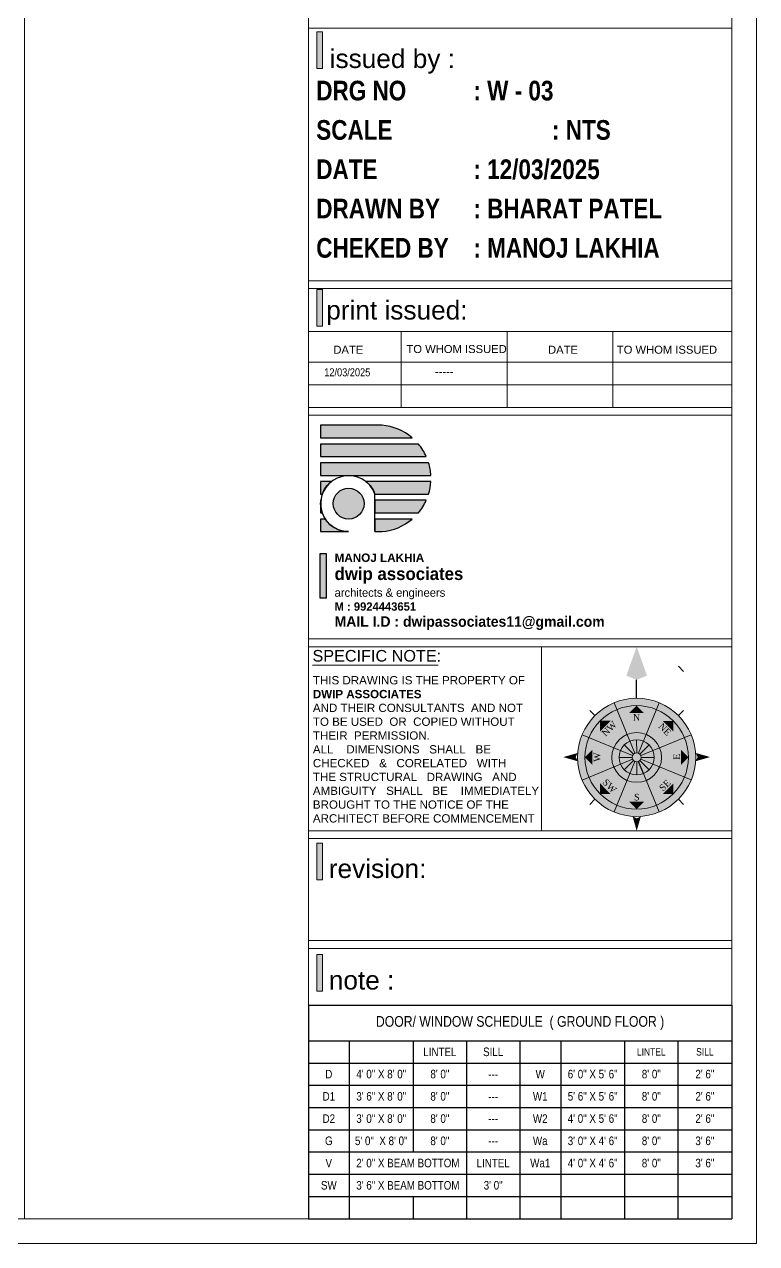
# Paper-space layout 'Layout1' of a CAD drawing. Header units: millimetres. Extents: x -1 to 3078, y -1078 to 819.
# Drawn here: x 677.9 to 883.9, y -686.2 to -343.3 of the extents above; entities that cross this region are included whole.
import ezdxf
from ezdxf.enums import TextEntityAlignment as Align

# ---------------------------------------------------------------- set-up
doc = ezdxf.new("R2010")
doc.units = ezdxf.units.MM
doc.header["$MEASUREMENT"] = 0
for name, color, linetype, lineweight in [('GROUND FLOOR', 7, 'Continuous', 9), ('GROUND FLOOR  ( DIM )', 7, 'Continuous', 9), ('plot boundary', 26, 'Continuous', 30), ('STAIRCASE', 45, 'Continuous', 25), ('X_SHEET', 7, 'Continuous', 9)]:
    doc.layers.add(name, color=color, linetype=linetype, lineweight=lineweight)
doc.styles.add("Cn_BT_0'-0", font='swissc.ttf')
doc.styles.add('Cn_BT_7½', font='swissc.ttf', dxfattribs={"height": 7.5})
doc.styles.add('DUTCH801', font='dutcheb.ttf', dxfattribs={"height": 6.5})
doc.styles.add('KATHA', font='swissc.ttf')
doc.styles.get("Standard").update_dxf_attribs({"font": 'arial.ttf', "height": 6})

# ---------------------------------------------------------------- blocks, each defined once
blk = doc.blocks.new('NORTH')
h = blk.add_hatch(color=9)
h.set_gradient(color1=(201, 201, 201), color2=(237, 237, 237), one_color=1, tint=0.9300000071525574, name='SPHERICAL')
edge = h.paths.add_edge_path()
edge.add_arc((329168.3621632035, -156620.0577519589), 24.14051075117318, 0, 360)
at = {"layer": 'X_SHEET'}
for color, points in [(224, [(329168.3937840788, -156574.8264257577), (329168.3734990569, -156588.3563374316), (329164.1479372866, -156586.6587594029)]), (230, [(329172.604132083, -156586.6714375416), (329168.3734990569, -156588.3563374316), (329168.3937840788, -156574.8264257577)]), (47, [(329165.3133689479, -156601.9569072046), (329168.3621632043, -156598.9172412079), (329171.4018292008, -156601.9660354646)]), (47, [(329153.429538835, -156609.3919497874), (329153.4359934898, -156605.0867582552), (329157.7411850221, -156605.0932129096)]), (47, [(329179.0279653758, -156605.1251275897), (329183.333156908, -156605.1315822445), (329183.3267022532, -156609.4367737767)]), (224, [(329143.4240205843, -156619.9287936278), (329144.2671044365, -156618.2362868549), (329138.3503037065, -156619.9364005112)]), (47, [(329147.2216738365, -156620.0292261466), (329150.2704680939, -156616.9895601498), (329150.2613398336, -156623.078020403)]), (47, [(329186.4538796975, -156623.0974179562), (329186.4630079575, -156617.0089577027), (329189.502673954, -156620.0577519591)]), (224, [(329193.3003058228, -156619.9287936278), (329192.4572219706, -156618.2362868549), (329198.3740227006, -156619.9364005112)]), (230, [(329144.2721756926, -156621.6187647733), (329143.4240205843, -156619.9287936278), (329138.3503037065, -156619.9364005112)]), (230, [(329192.4521507145, -156621.6187647733), (329193.3003058228, -156619.9287936278), (329198.3740227006, -156619.9364005112)]), (47, [(329153.3911695001, -156634.9839216731), (329153.3976241551, -156630.6787301413), (329157.6963610327, -156634.9903763278)]), (47, [(329178.9831413864, -156635.0222910077), (329183.2947875729, -156630.7235541302), (329183.2883329185, -156635.0287456625)]), (47, [(329171.3792621133, -156638.1585729527), (329165.2908018605, -156638.149444693), (329168.3304678571, -156641.1982389501)]), (230, [(329166.6755984594, -156644.1335473365), (329168.3655696049, -156644.9817024448), (329168.3579627215, -156650.0554193226)]), (224, [(329168.3655696049, -156644.9817024448), (329170.0580763778, -156644.1386185926), (329168.3579627215, -156650.0554193226)])]:
    blk.add_hatch(color=color, dxfattribs=at).paths.add_polyline_path(points)
at = {"color": 254, "lineweight": 5}
for p, q in [((329185.432082057, -156582.8466500555), (329187.5534024005, -156584.9679703991)), ((329168.3621632035, -156618.1806475668), (329168.3621632035, -156612.8824246743)), ((329167.0348499589, -156618.7304387143), (329163.2884406234, -156614.9840293787)), ((329169.6894764482, -156618.7304387143), (329173.4358857837, -156614.9840293787)), ((329166.4850588114, -156620.0577519589), (329161.186835919, -156620.0577519589)), ((329167.0348499589, -156621.3850652036), (329163.2884406234, -156625.1314745391)), ((329168.3621632035, -156621.934856351), (329168.3621632035, -156627.2330792435)), ((329169.6894764482, -156621.3850652036), (329173.4358857837, -156625.1314745391)), ((329170.2392675956, -156620.0577519589), (329175.5374904882, -156620.0577519589))]:
    blk.add_line(p, q, dxfattribs=at)
at = {"color": 250, "lineweight": 9}
for p, q in [((329167.6438264519, -156618.3235336306), (329159.1239896908, -156597.7548281713)), ((329169.0804999553, -156618.3235336306), (329177.6003367161, -156597.7548281712)), ((329151.3035802034, -156602.9878331054), (329149.1822598599, -156600.8665127618)), ((329185.432082057, -156602.9878331054), (329187.5534024005, -156600.8665127618)), ((329146.0592394161, -156610.8195784457), (329166.6279448753, -156619.3394152072)), ((329170.0963815318, -156619.3394152072), (329190.665086991, -156610.8195784457)), ((329146.0592394161, -156629.2959254722), (329166.6279448753, -156620.7760887106)), ((329159.1239896906, -156642.3606757465), (329167.643826452, -156621.7919702872)), ((329177.6003367164, -156642.3606757465), (329169.0804999552, -156621.7919702872)), ((329170.0963815318, -156620.7760887106), (329190.665086991, -156629.2959254722)), ((329151.3035802034, -156637.1276708124), (329149.1822598599, -156639.248991156)), ((329185.432082057, -156637.1276708124), (329187.5534024005, -156639.248991156))]:
    blk.add_line(p, q, dxfattribs=at)
at = {"color": 1}
blk.add_line((329171.108042077, -156626.6868899763), (329169.0804999553, -156621.7919702872), dxfattribs=at)
at = {"lineweight": 9}
for radius in [24.14051075117318, 21.14051075117984, 10.17532728460417, 7.17532728461083, 1.877104392100591]:
    blk.add_circle((329168.3621632035, -156620.0577519589), radius, dxfattribs=at)
at = {"layer": 'X_SHEET', "color": 29, "linetype": 'Continuous', "lineweight": 25}
blk.add_line((329168.3621632035, -156595.9172412077), (329168.3734990569, -156588.3563374316), dxfattribs=at)
at = {"layer": 'X_SHEET', "color": 26, "linetype": 'ByBlock', "lineweight": -2, "style": 'DUTCH801'}
for s, rotation, p in [('N', 359.9140980894007, (329168.303544484, -156602.3570721998)), ('NW', 44.91409808832454, (329156.1914607405, -156607.3916111174)), ('SE', 44.91409808832454, (329178.9328209858, -156630.5113682479)), ('S', 359.9140980894007, (329168.4133798605, -156634.9479959616))]:
    blk.add_text(s, height=2.7, rotation=rotation, dxfattribs=at).set_placement(p, align=Align.TOP_CENTER)
for s, rotation, p in [('NE', 314.9140980888976, (329178.9289929538, -156609.5513213008)), ('W', 89.91409808963222, (329153.4522928761, -156619.9590685183)), ('E', 89.91409808963222, (329186.0556431458, -156619.7610153191)), ('SW', 314.9140980888976, (329156.3279463934, -156632.6537724308))]:
    blk.add_text(s, height=2.7, rotation=rotation, dxfattribs=at).set_placement(p, align=Align.CENTER)
blk = doc.blocks.new('logo')
at = {"layer": 'STAIRCASE', "linetype": 'Continuous', "ltscale": 15}
h = blk.add_hatch(color=0, dxfattribs=at)
edge = h.paths.add_edge_path()
edge.add_line((52190.17701092365, -8438.837444591703), (52131.53455873378, -8438.837444591703))
edge.add_line((52131.53455873378, -8438.837444591703), (52131.53455873378, -8450.837444591703))
edge.add_line((52131.53455873378, -8450.837444591703), (52219.13353665334, -8450.837444591703))
edge.add_arc((52186.07938607487, -8489.66187546931), 50.98934499907119, 49.58975698155604, 85.39060465791819)
edge = h.paths.add_edge_path()
edge.add_line((52225.03581458451, -8456.763395546865), (52131.53455873378, -8456.763395546865))
edge.add_line((52131.53455873378, -8456.763395546865), (52131.53455873378, -8468.763395546865))
edge.add_line((52131.53455873378, -8468.763395546865), (52232.58924352859, -8468.763395546865))
edge.add_arc((52186.07938607487, -8489.66187546932), 50.98934499907353, 24.19602448674761, 40.1808997135473)
edge = h.paths.add_edge_path()
edge.add_line((52234.82091538775, -8474.689346502026), (52131.53455873378, -8474.689346502026))
edge.add_line((52131.53455873378, -8474.689346502026), (52131.53455873378, -8486.689346502026))
edge.add_line((52131.53455873378, -8486.689346502026), (52236.98201248032, -8486.689346502026))
edge.add_arc((52186.07938607487, -8489.661875469319), 50.98934499907579, 3.342070423068783, 17.07602453624784)
edge = h.paths.add_edge_path()
edge.add_line((52236.98312466052, -8492.615297457187), (52174.84297450418, -8492.615297457187))
edge.add_arc((52158.31490960281, -8513.686848498464), 26.78035086904048, 19.80006977347449, 51.890136656870425, ccw=False)
edge.add_line((52183.51201567423, -8504.615297457187), (52234.82678061332, -8504.615297457187))
edge.add_arc((52186.07938607487, -8489.66187546931), 50.98934499906755, 342.9464344103156, 356.6794360763926)
edge = h.paths.add_edge_path()
edge.add_line((52232.59782423588, -8510.541248412348), (52183.51201567423, -8510.541248412348))
edge.add_line((52183.51201567423, -8510.541248412348), (52183.51201567423, -8522.541248412348))
edge.add_line((52183.51201567423, -8522.541248412348), (52225.0519422947, -8522.541248412348))
edge.add_arc((52186.07938607487, -8489.66187546933), 50.98934499906079, 319.847196360396, 335.8275113473365)
edge = h.paths.add_edge_path()
edge.add_line((52219.15596601582, -8528.46719936751), (52183.51201567423, -8528.46719936751))
edge.add_line((52183.51201567423, -8528.46719936751), (52183.51201567423, -8540.46719936751))
edge.add_line((52183.51201567423, -8540.46719936751), (52190.40747653529, -8540.46719936751))
edge.add_arc((52186.07938607487, -8489.661875469317), 50.98934499906522, 274.8692539683935, 310.44335165766)
edge = h.paths.add_edge_path()
edge.add_line((52135.98268130251, -8528.46719936751), (52131.53455873377, -8528.46719936751))
edge.add_line((52131.53455873377, -8528.46719936751), (52131.53455873377, -8540.46719936751))
edge.add_line((52131.53455873377, -8540.46719936751), (52158.31490960281, -8540.46719936751))
edge.add_arc((52158.31490960281, -8513.686848498468), 26.78035086904129, 213.4981649148924, 270, ccw=False)
edge = h.paths.add_edge_path()
edge.add_line((52131.53455873377, -8513.686848498492), (52131.53455873377, -8522.541248412348))
edge.add_line((52131.53455873377, -8522.541248412348), (52133.04067776811, -8522.541248412348))
edge.add_arc((52158.31490960281, -8513.686848498477), 26.78035086904143, 180.0000000000311, 199.3070467286024, ccw=False)
edge = h.paths.add_edge_path()
edge.add_line((52131.71994028967, -8510.541248412348), (52131.53455873377, -8510.541248412348))
edge.add_line((52131.53455873377, -8510.541248412348), (52131.53455873377, -8513.686848498484))
edge.add_arc((52158.31490960281, -8513.686848498512), 26.78035086904129, 173.2545084101257, 179.9999999999416, ccw=False)
edge = h.paths.add_edge_path()
edge.add_line((52141.78684470145, -8492.615297457187), (52131.53455873378, -8492.615297457187))
edge.add_line((52131.53455873378, -8492.615297457187), (52131.53455873377, -8504.615297457187))
edge.add_line((52131.53455873377, -8504.615297457187), (52133.11780353139, -8504.615297457187))
edge.add_arc((52158.31490960281, -8513.686848498464), 26.7803508690404, 128.1098633431295, 160.1999302265254, ccw=False)
edge = h.paths.add_edge_path()
edge.add_arc((52158.31490960281, -8513.686848498468), 14.78035086904056, 0, 360)
at = {"layer": 'STAIRCASE', "color": 0, "linetype": 'Continuous', "ltscale": 15}
blk.add_line((52183.51201567423, -8540.46719936751), (52183.51201567423, -8504.615297457187), dxfattribs=at)
for points in [[(52190.17701092365, -8438.837444591703), (52131.53455873378, -8438.837444591703), (52131.53455873378, -8450.837444591703), (52219.13353665334, -8450.837444591703, 0.157493798181066)], [(52225.03581458451, -8456.763395546865), (52131.53455873378, -8456.763395546865), (52131.53455873378, -8468.763395546865), (52232.58924352859, -8468.763395546865, 0.06986049528061673)], [(52234.82091538775, -8474.689346502026), (52131.53455873378, -8474.689346502026), (52131.53455873378, -8486.689346502026), (52236.98201248032, -8486.689346502026, 0.05999751561566156)], [(52141.78684470145, -8492.615297457187), (52131.53455873378, -8492.615297457187), (52131.53455873377, -8504.615297457187), (52133.11780353139, -8504.615297457187, -0.1409416100228862)], [(52236.98312466052, -8492.615297457187), (52174.84297450418, -8492.615297457187, -0.1409416100228862), (52183.51201567423, -8504.615297457187), (52234.82678061332, -8504.615297457187, 0.05999334482245701)], [(52131.71994028967, -8510.541248412348), (52131.53455873377, -8510.541248412348), (52131.53455873377, -8513.686848498484, -0.02944126149860299)], [(52131.53455873377, -8513.686848498492), (52131.53455873377, -8522.541248412348), (52133.04067776811, -8522.541248412348, -0.08444273766313098)], [(52232.59782423588, -8510.541248412348), (52183.51201567423, -8510.541248412348), (52183.51201567423, -8522.541248412348), (52225.0519422947, -8522.541248412348, 0.06984050039736454)], [(52135.98268130251, -8528.46719936751), (52131.53455873377, -8528.46719936751), (52131.53455873377, -8540.46719936751), (52158.31490960281, -8540.46719936751, -0.251655065199232)], [(52219.15596601582, -8528.46719936751), (52183.51201567423, -8528.46719936751), (52183.51201567423, -8540.46719936751), (52190.40747653529, -8540.46719936751, 0.1564800313930307)]]:
    blk.add_lwpolyline(points, format="xyb", close=True, dxfattribs=at)
blk.add_circle((52158.31490960281, -8513.686848498468), 14.78035086904056, dxfattribs=at)
blk.add_arc((52158.31490960281, -8513.686848498468), 26.78035086904056, 19.8000697734819, 270, dxfattribs=at)
blk = doc.blocks.new('*T11')
at = {"layer": 'X_SHEET', "color": 0, "lineweight": -2}
for p, q in [((0, 0), (11.49999349875361, 0)), ((0, 0), (0, -9.985145801193653)), ((11.49999349875361, 0), (29.49998699750722, 0)), ((29.49998699750722, 0), (44.49998049626083, 0)), ((44.49998049626083, 0), (59.49997399501444, 0)), ((59.49997399501444, 0), (70.99996749376805, 0)), ((70.99996749376805, 0), (88.99996099252166, 0)), ((88.99996099252166, 0), (103.9999544912753, 0)), ((103.9999544912753, 0), (119.1405467105797, 0)), ((119.1405467105797, 0), (119.1405467105797, -9.985145801193653)), ((0, -9.985145801193653), (11.49999349875361, -9.985145801193653)), ((0, -9.985145801193653), (0, -16.24133827795026)), ((11.49999349875361, -9.985145801193653), (29.49998699750722, -9.985145801193653)), ((11.49999349875361, -9.985145801193653), (11.49999349875361, -16.24133827795026)), ((29.49998699750722, -9.985145801193653), (44.49998049626083, -9.985145801193653)), ((29.49998699750722, -9.985145801193653), (29.49998699750722, -16.24133827795026)), ((44.49998049626083, -9.985145801193653), (59.49997399501444, -9.985145801193653)), ((44.49998049626083, -9.985145801193653), (44.49998049626083, -16.24133827795026)), ((59.49997399501444, -9.985145801193653), (70.99996749376805, -9.985145801193653)), ((59.49997399501444, -9.985145801193653), (59.49997399501444, -16.24133827795026)), ((70.99996749376805, -9.985145801193653), (88.99996099252166, -9.985145801193653)), ((70.99996749376805, -9.985145801193653), (70.99996749376805, -16.24133827795026)), ((88.99996099252166, -9.985145801193653), (103.9999544912753, -9.985145801193653)), ((88.99996099252166, -9.985145801193653), (88.99996099252166, -16.24133827795026)), ((103.9999544912753, -9.985145801193653), (119.1405467105797, -9.985145801193653)), ((103.9999544912753, -9.985145801193653), (103.9999544912753, -16.24133827795026)), ((119.1405467105797, -9.985145801193653), (119.1405467105797, -16.24133827795026)), ((0, -16.24133827795026), (11.49999349875361, -16.24133827795026)), ((0, -16.24133827795026), (0, -22.49753075470687)), ((11.49999349875361, -16.24133827795026), (29.49998699750722, -16.24133827795026)), ((11.49999349875361, -16.24133827795026), (11.49999349875361, -22.49753075470687)), ((29.49998699750722, -16.24133827795026), (44.49998049626083, -16.24133827795026)), ((29.49998699750722, -16.24133827795026), (29.49998699750722, -22.49753075470687)), ((44.49998049626083, -16.24133827795026), (59.49997399501444, -16.24133827795026)), ((44.49998049626083, -16.24133827795026), (44.49998049626083, -22.49753075470687)), ((59.49997399501444, -16.24133827795026), (70.99996749376805, -16.24133827795026)), ((59.49997399501444, -16.24133827795026), (59.49997399501444, -22.49753075470687)), ((70.99996749376805, -16.24133827795026), (88.99996099252166, -16.24133827795026)), ((70.99996749376805, -16.24133827795026), (70.99996749376805, -22.49753075470687)), ((88.99996099252166, -16.24133827795026), (103.9999544912753, -16.24133827795026)), ((88.99996099252166, -16.24133827795026), (88.99996099252166, -22.49753075470687)), ((103.9999544912753, -16.24133827795026), (119.1405467105797, -16.24133827795026)), ((103.9999544912753, -16.24133827795026), (103.9999544912753, -22.49753075470687)), ((119.1405467105797, -16.24133827795026), (119.1405467105797, -22.49753075470687)), ((0, -22.49753075470687), (11.49999349875361, -22.49753075470687)), ((0, -22.49753075470687), (0, -28.75372323146348)), ((11.49999349875361, -22.49753075470687), (29.49998699750722, -22.49753075470687)), ((11.49999349875361, -22.49753075470687), (11.49999349875361, -28.75372323146348)), ((29.49998699750722, -22.49753075470687), (44.49998049626083, -22.49753075470687)), ((29.49998699750722, -22.49753075470687), (29.49998699750722, -28.75372323146348)), ((44.49998049626083, -22.49753075470687), (59.49997399501444, -22.49753075470687)), ((44.49998049626083, -22.49753075470687), (44.49998049626083, -28.75372323146348)), ((59.49997399501444, -22.49753075470687), (70.99996749376805, -22.49753075470687)), ((59.49997399501444, -22.49753075470687), (59.49997399501444, -28.75372323146348)), ((70.99996749376805, -22.49753075470687), (88.99996099252166, -22.49753075470687)), ((70.99996749376805, -22.49753075470687), (70.99996749376805, -28.75372323146348)), ((88.99996099252166, -22.49753075470687), (103.9999544912753, -22.49753075470687)), ((88.99996099252166, -22.49753075470687), (88.99996099252166, -28.75372323146348)), ((103.9999544912753, -22.49753075470687), (119.1405467105797, -22.49753075470687)), ((103.9999544912753, -22.49753075470687), (103.9999544912753, -28.75372323146348)), ((119.1405467105797, -22.49753075470687), (119.1405467105797, -28.75372323146348)), ((0, -28.75372323146348), (11.49999349875361, -28.75372323146348)), ((0, -28.75372323146348), (0, -35.00991570822009)), ((11.49999349875361, -28.75372323146348), (29.49998699750722, -28.75372323146348)), ((11.49999349875361, -28.75372323146348), (11.49999349875361, -35.00991570822009)), ((29.49998699750722, -28.75372323146348), (44.49998049626083, -28.75372323146348)), ((29.49998699750722, -28.75372323146348), (29.49998699750722, -35.00991570822009)), ((44.49998049626083, -28.75372323146348), (59.49997399501444, -28.75372323146348)), ((44.49998049626083, -28.75372323146348), (44.49998049626083, -35.00991570822009)), ((59.49997399501444, -28.75372323146348), (70.99996749376805, -28.75372323146348)), ((59.49997399501444, -28.75372323146348), (59.49997399501444, -35.00991570822009)), ((70.99996749376805, -28.75372323146348), (88.99996099252166, -28.75372323146348)), ((70.99996749376805, -28.75372323146348), (70.99996749376805, -35.00991570822009)), ((88.99996099252166, -28.75372323146348), (103.9999544912753, -28.75372323146348)), ((88.99996099252166, -28.75372323146348), (88.99996099252166, -35.00991570822009)), ((103.9999544912753, -28.75372323146348), (119.1405467105797, -28.75372323146348)), ((103.9999544912753, -28.75372323146348), (103.9999544912753, -35.00991570822009)), ((119.1405467105797, -28.75372323146348), (119.1405467105797, -35.00991570822009)), ((0, -35.00991570822009), (11.49999349875361, -35.00991570822009)), ((0, -35.00991570822009), (0, -41.2661081849767)), ((11.49999349875361, -35.00991570822009), (29.49998699750722, -35.00991570822009)), ((11.49999349875361, -35.00991570822009), (11.49999349875361, -41.2661081849767)), ((29.49998699750722, -35.00991570822009), (44.49998049626083, -35.00991570822009)), ((29.49998699750722, -35.00991570822009), (29.49998699750722, -41.2661081849767)), ((44.49998049626083, -35.00991570822009), (59.49997399501444, -35.00991570822009)), ((44.49998049626083, -35.00991570822009), (44.49998049626083, -41.2661081849767)), ((59.49997399501444, -35.00991570822009), (70.99996749376805, -35.00991570822009)), ((59.49997399501444, -35.00991570822009), (59.49997399501444, -41.2661081849767)), ((70.99996749376805, -35.00991570822009), (88.99996099252166, -35.00991570822009)), ((70.99996749376805, -35.00991570822009), (70.99996749376805, -41.2661081849767)), ((88.99996099252166, -35.00991570822009), (103.9999544912753, -35.00991570822009)), ((88.99996099252166, -35.00991570822009), (88.99996099252166, -41.2661081849767)), ((103.9999544912753, -35.00991570822009), (119.1405467105797, -35.00991570822009)), ((103.9999544912753, -35.00991570822009), (103.9999544912753, -41.2661081849767)), ((119.1405467105797, -35.00991570822009), (119.1405467105797, -41.2661081849767)), ((0, -41.2661081849767), (11.49999349875361, -41.2661081849767)), ((0, -41.2661081849767), (0, -47.52230066173331)), ((11.49999349875361, -41.2661081849767), (29.49998699750722, -41.2661081849767)), ((11.49999349875361, -41.2661081849767), (11.49999349875361, -47.52230066173331)), ((29.49998699750722, -41.2661081849767), (44.49998049626083, -41.2661081849767)), ((44.49998049626083, -41.2661081849767), (59.49997399501444, -41.2661081849767)), ((44.49998049626083, -41.2661081849767), (44.49998049626083, -47.52230066173331)), ((59.49997399501444, -41.2661081849767), (70.99996749376805, -41.2661081849767)), ((59.49997399501444, -41.2661081849767), (59.49997399501444, -47.52230066173331)), ((70.99996749376805, -41.2661081849767), (88.99996099252166, -41.2661081849767)), ((70.99996749376805, -41.2661081849767), (70.99996749376805, -47.52230066173331)), ((88.99996099252166, -41.2661081849767), (103.9999544912753, -41.2661081849767)), ((88.99996099252166, -41.2661081849767), (88.99996099252166, -47.52230066173331)), ((103.9999544912753, -41.2661081849767), (119.1405467105797, -41.2661081849767)), ((103.9999544912753, -41.2661081849767), (103.9999544912753, -47.52230066173331)), ((119.1405467105797, -41.2661081849767), (119.1405467105797, -47.52230066173331)), ((0, -47.52230066173331), (11.49999349875361, -47.52230066173331)), ((0, -47.52230066173331), (0, -53.77849313848992)), ((11.49999349875361, -47.52230066173331), (29.49998699750722, -47.52230066173331)), ((11.49999349875361, -47.52230066173331), (11.49999349875361, -53.77849313848992)), ((29.49998699750722, -47.52230066173331), (44.49998049626083, -47.52230066173331)), ((44.49998049626083, -47.52230066173331), (59.49997399501444, -47.52230066173331)), ((44.49998049626083, -47.52230066173331), (44.49998049626083, -53.77849313848992)), ((59.49997399501444, -47.52230066173331), (70.99996749376805, -47.52230066173331)), ((59.49997399501444, -47.52230066173331), (59.49997399501444, -53.77849313848992)), ((70.99996749376805, -47.52230066173331), (88.99996099252166, -47.52230066173331)), ((70.99996749376805, -47.52230066173331), (70.99996749376805, -53.77849313848992)), ((88.99996099252166, -47.52230066173331), (103.9999544912753, -47.52230066173331)), ((88.99996099252166, -47.52230066173331), (88.99996099252166, -53.77849313848992)), ((103.9999544912753, -47.52230066173331), (119.1405467105797, -47.52230066173331)), ((103.9999544912753, -47.52230066173331), (103.9999544912753, -53.77849313848992)), ((119.1405467105797, -47.52230066173331), (119.1405467105797, -53.77849313848992)), ((0, -53.77849313848992), (11.49999349875361, -53.77849313848992)), ((0, -53.77849313848992), (0, -60.03468561524653)), ((11.49999349875361, -53.77849313848992), (29.49998699750722, -53.77849313848992)), ((11.49999349875361, -53.77849313848992), (11.49999349875361, -60.03468561524653)), ((29.49998699750722, -53.77849313848992), (44.49998049626083, -53.77849313848992)), ((29.49998699750722, -53.77849313848992), (29.49998699750722, -60.03468561524653)), ((44.49998049626083, -53.77849313848992), (59.49997399501444, -53.77849313848992)), ((44.49998049626083, -53.77849313848992), (44.49998049626083, -60.03468561524653)), ((59.49997399501444, -53.77849313848992), (70.99996749376805, -53.77849313848992)), ((59.49997399501444, -53.77849313848992), (59.49997399501444, -60.03468561524653)), ((70.99996749376805, -53.77849313848992), (88.99996099252166, -53.77849313848992)), ((70.99996749376805, -53.77849313848992), (70.99996749376805, -60.03468561524653)), ((88.99996099252166, -53.77849313848992), (103.9999544912753, -53.77849313848992)), ((88.99996099252166, -53.77849313848992), (88.99996099252166, -60.03468561524653)), ((103.9999544912753, -53.77849313848992), (119.1405467105797, -53.77849313848992)), ((103.9999544912753, -53.77849313848992), (103.9999544912753, -60.03468561524653)), ((119.1405467105797, -53.77849313848992), (119.1405467105797, -60.03468561524653)), ((0, -60.03468561524653), (11.49999349875361, -60.03468561524653)), ((11.49999349875361, -60.03468561524653), (29.49998699750722, -60.03468561524653)), ((29.49998699750722, -60.03468561524653), (44.49998049626083, -60.03468561524653)), ((44.49998049626083, -60.03468561524653), (59.49997399501444, -60.03468561524653)), ((59.49997399501444, -60.03468561524653), (70.99996749376805, -60.03468561524653)), ((70.99996749376805, -60.03468561524653), (88.99996099252166, -60.03468561524653)), ((88.99996099252166, -60.03468561524653), (103.9999544912753, -60.03468561524653)), ((103.9999544912753, -60.03468561524653), (119.1405467105797, -60.03468561524653))]:
    blk.add_line(p, q, dxfattribs=at)
at = {"layer": 'X_SHEET', "color": 0, "attachment_point": 5, "style": 'Cn_BT_7½'}
for s, insert, char_height, width in [('DOOR/ WINDOW SCHEDULE  ( GROUND FLOOR )', (59.57027335528983, -4.992572900596883), 3, 118.3105661794941), ('LINTEL', (36.99998374688403, -13.1132420395719), 2.403239602598963, 14.17001296766806), ('SILL', (51.99997724563764, -13.1132420395719), 2.403239602598963, 14.17001296766806), ('LINTEL', (96.49995774189847, -13.1132420395719), 2.074951327713875, 14.17001296766806), ('SILL', (111.5702506009275, -13.1132420395719), 2.074951327713875, 14.31061168821883)]:
    blk.add_mtext(s, dxfattribs=dict(at, insert=insert, char_height=char_height, width=width))
at = {"layer": 'X_SHEET', "char_height": 2.403239602598963, "attachment_point": 5, "style": 'Cn_BT_7½'}
for s, insert, width in [('D', (5.749996749376805, -19.36943451632851), 10.67001296766806), ('4\' 0" X 8\' 0"', (20.49999024813042, -19.36943451632851), 17.17001296766806), ('8\' 0"', (36.99998374688403, -19.36943451632851), 14.17001296766806), ('---', (51.99997724563764, -19.36943451632851), 14.17001296766806), ('W', (65.24997074439125, -19.36943451632851), 10.67001296766806), ('6\' 0" X 5\' 6"', (79.99996424314486, -19.36943451632851), 17.17001296766806), ('8\' 0"', (96.49995774189847, -19.36943451632851), 14.17001296766806), ('2\' 6"', (111.5702506009275, -19.36943451632851), 14.31061168821883), ('D1', (5.749996749376805, -25.62562699308512), 10.67001296766806), ('3\' 6" X 8\' 0"', (20.49999024813042, -25.62562699308512), 17.17001296766806), ('8\' 0"', (36.99998374688403, -25.62562699308512), 14.17001296766806), ('---', (51.99997724563764, -25.62562699308512), 14.17001296766806), ('W1', (65.24997074439125, -25.62562699308512), 10.67001296766806), ('5\' 6" X 5\' 6"', (79.99996424314486, -25.62562699308512), 17.17001296766806), ('8\' 0"', (96.49995774189847, -25.62562699308512), 14.17001296766806), ('2\' 6"', (111.5702506009275, -25.62562699308512), 14.31061168821883), ('D2', (5.749996749376805, -31.88181946984173), 10.67001296766806), ('3\' 0" X 8\' 0"', (20.49999024813042, -31.88181946984173), 17.17001296766806), ('8\' 0"', (36.99998374688403, -31.88181946984173), 14.17001296766806), ('W2', (65.24997074439125, -31.88181946984173), 10.67001296766806), ('4\' 0" X 5\' 6"', (79.99996424314486, -31.88181946984173), 17.17001296766806), ('8\' 0"', (96.49995774189847, -31.88181946984173), 14.17001296766806), ('2\' 6"', (111.5702506009275, -31.88181946984173), 14.31061168821883), ('---', (51.99997724563764, -31.88181946984173), 14.17001296766806), ('G', (5.749996749376805, -38.13801194659834), 10.67001296766806), ('5\' 0"  X 8\' 0"', (20.49999024813042, -38.13801194659834), 17.17001296766806), ('8\' 0"', (36.99998374688403, -38.13801194659834), 14.17001296766806), ('Wa', (65.24997074439125, -38.13801194659834), 10.67001296766806), ('3\' 0" X 4\' 6"', (79.99996424314486, -38.13801194659834), 17.17001296766806), ('8\' 0"', (96.49995774189847, -38.13801194659834), 14.17001296766806), ('3\' 6"', (111.5702506009275, -38.13801194659834), 14.31061168821883), ('---', (51.99997724563764, -38.13801194659834), 14.17001296766806), ('V', (5.749996749376805, -44.39420442335495), 10.67001296766806), ('2\' 0" X BEAM BOTTOM', (27.99998699750722, -44.39420442335495), 32.17000646642167), ('LINTEL', (51.99997724563764, -44.39420442335495), 14.17001296766806), ('Wa1', (65.24997074439125, -44.39420442335495), 10.67001296766806), ('4\' 0" X 4\' 6"', (79.99996424314486, -44.39420442335495), 17.17001296766806), ('8\' 0"', (96.49995774189847, -44.39420442335495), 14.17001296766806), ('3\' 6"', (111.5702506009275, -44.39420442335495), 14.31061168821883), ('SW', (5.749996749376805, -50.65039690011156), 10.67001296766806), ('3\' 6" X BEAM BOTTOM', (27.99998699750722, -50.65039690011156), 32.17000646642167), ('3\' 0"', (51.99997724563764, -50.65039690011156), 14.17001296766806)]:
    blk.add_mtext(s, dxfattribs=dict(at, insert=insert, width=width))

psp = doc.layouts.get("Layout1")

# ---------------------------------------------------------------- hatches: boundary and pattern name
at = {"layer": 'STAIRCASE', "linetype": 'Continuous', "ltscale": 15}
psp.add_hatch(color=251, dxfattribs=at).paths.add_polyline_path([(761.1140094764414, -492.1423409482979), (762.8348621653568, -492.1423409482979), (762.8348621653568, -504.7275818202345), (761.1140094764414, -504.7275818202345)])
at = {"layer": 'X_SHEET', "ltscale": 0.25}
h = psp.add_hatch(color=0, dxfattribs=at)
h.dxf.hatch_style = 1
h.paths.add_polyline_path([(761.7419577443507, -345.4074943165635), (760.1398978501093, -345.4074943165635), (760.1398978501093, -355.7117044007921), (761.7419577443507, -355.7117044007921)])
h = psp.add_hatch(color=0, dxfattribs=at)
h.dxf.hatch_style = 1
h.paths.add_polyline_path([(761.7385259544244, -417.8804096327096), (760.1364660601539, -417.8804096327096), (760.1364660601539, -428.1846197170255), (761.7385259544244, -428.1846197170255)])
h = psp.add_hatch(color=0, dxfattribs=at)
h.dxf.hatch_style = 1
h.paths.add_polyline_path([(761.7419137449469, -573.5709559773552), (760.1398538507055, -573.5709559773552), (760.1398538507055, -583.8751660617584), (761.7419137449469, -583.8751660617584)])
h = psp.add_hatch(color=0, dxfattribs=at)
h.dxf.hatch_style = 1
h.paths.add_polyline_path([(761.7418230129115, -604.9439010458175), (760.139763118641, -604.9439010458175), (760.139763118641, -615.2481111301915), (761.7418230129115, -615.2481111301915)])

# ---------------------------------------------------------------- linework, layer by layer
at = {"layer": 'GROUND FLOOR'}
psp.add_line((677.8740398226364, -158.2922264220417), (677.8740398226655, -679.22503690496), dxfattribs=at)
at = {"layer": 'GROUND FLOOR  ( DIM )'}
psp.add_line((757.7951781255251, -619.190351289277), (876.9356460135896, -619.1899946281212), dxfattribs=at)
at = {"layer": 'plot boundary', "color": 251, "ltscale": 0.25}
psp.add_lwpolyline([(761.1140094764414, -492.1423409482979), (762.8348621653568, -492.1423409482979), (762.8348621653568, -504.7275818202345), (761.1140094764414, -504.7275818202345)], close=True, dxfattribs=at)
at = {"layer": 'X_SHEET', "color": 0, "linetype": 'Continuous', "lineweight": 9}
for p, q in [((757.7930670345377, -429.7030930389758), (876.9322940703423, -429.7030930389758)), ((783.9290168965817, -429.7030930389758), (783.9290168965817, -451.0679654208527)), ((813.7052890676423, -429.7030930389758), (813.7052890676423, -451.0679654208527)), ((843.4708288789261, -429.7030930389758), (843.4708288789261, -451.0679654208527)), ((876.9322940703423, -438.3573953232428), (757.793724248244, -438.3573953232428)), ((876.9322940703423, -444.7126803719023), (757.7943989211344, -444.7126803719023))]:
    psp.add_line(p, q, dxfattribs=at)
at = {"layer": 'X_SHEET', "linetype": 'Continuous'}
psp.add_line((758.972809690109, -523.520282451371), (794.2895187210524, -523.520282451371), dxfattribs=at)
at = {"layer": 'X_SHEET'}
for points in [[(883.9356723144592, -686.22503690496), (116.787303836667, -686.22503690496), (116.787303836667, -151.2922264220417), (883.9356723144592, -151.2922264220417)], [(876.9356723144592, -679.22503690496), (123.787303836667, -679.22503690496), (123.787303836667, -158.2922264220417), (876.9356723144592, -158.2922264220417)], [(757.7950735939376, -158.2922264220417), (876.9356365015556, -158.2922264220417), (876.9357540478813, -679.22503690496), (757.7951911402633, -679.22503690496)], [(757.7950735939376, -344.4343925840678), (876.9356818609522, -344.4343925840678), (876.9356818609522, -415.4098871392655), (757.7950735939376, -415.4098871392655)], [(757.7950735939376, -451.0679654208527), (876.9322940703423, -451.0679654208527), (876.9322940703423, -417.6174452228172), (757.7950735939376, -417.6174452228172)], [(757.7950735939376, -453.2755235044917), (876.9356818609522, -453.2755235044917), (876.9356818609522, -516.143952797009), (757.7950735939376, -516.143952797009)], [(823.436039375083, -570.1289462975858), (757.7950735939376, -570.1289462975858), (757.7950735939376, -518.351510880648), (823.4360393759271, -518.351510880648)], [(757.7950735939376, -570.1289462975858), (876.9356818609522, -570.1289462975858), (876.9356818609522, -518.351510880648), (757.7950735939376, -518.351510880648)], [(757.7950735939376, -572.3365043810793), (876.9356818609522, -572.3365043810793), (876.9356818609522, -601.0099158735122), (757.7950735939376, -601.0099158735122)], [(876.9355911421881, -603.21747308197), (757.7950735939376, -603.21747308197), (757.7952557722456, -679.22503690496), (876.9358186798636, -679.22503690496)]]:
    psp.add_lwpolyline(points, close=True, dxfattribs=at)
at = {"layer": 'X_SHEET', "color": 0, "ltscale": 0.25}
for points in [[(760.1398978501093, -345.4074943167091), (761.7419577443507, -345.4074943167091), (761.7419577443507, -355.7117044009376), (760.1398978501093, -355.7117044009376)], [(760.1364660601539, -417.880409632797), (761.7385259544244, -417.880409632797), (761.7385259544244, -428.1846197171128), (760.1364660601539, -428.1846197171128)], [(760.1398538507055, -573.5709559775007), (761.7419137449469, -573.5709559775007), (761.7419137449469, -583.8751660619039), (760.1398538507055, -583.8751660619039)], [(760.139763118641, -604.9439010461085), (761.7418230129115, -604.9439010461085), (761.7418230129115, -615.2481111303371), (760.139763118641, -615.2481111303371)]]:
    psp.add_lwpolyline(points, close=True, dxfattribs=at)

# ---------------------------------------------------------------- block references
at = {"xscale": 0.688264134949701, "yscale": 0.6882641350093763, "zscale": 0.688264134997509, "rotation": 0.02728220468809862}
psp.add_blockref('NORTH', (-225755.9020210472, 107138.5963859846), dxfattribs=at)
psp.add_blockref('*T11', (757.7950215850142, -619.1903512897136))
at = {"layer": 'STAIRCASE', "color": 251, "linetype": 'Continuous', "xscale": 0.2942633925413247, "yscale": 0.2942633926286362, "zscale": 0.2942633925740976}
psp.add_blockref('logo', (-14579.16122467074, 2027.157220631385), dxfattribs=at)

# ---------------------------------------------------------------- texts
at = {"layer": 'plot boundary', "color": 251, "ltscale": 0.25, "insert": (765.1732755262055, -492.1423409482979), "char_height": 3.531160710809478, "attachment_point": 1}
psp.add_mtext('{\\fArial|b1|i0|c0|p34;\\H0.6667x;MANOJ LAKHIA\\fBankGothic Lt BT|b1|i0|c0|p34;\\P\\fBankGothic Md BT|b1|i0|c0|p34;\\H1.5x;dwip associates\\P\\fBankGothic Lt BT|b0|i0|c0|p34;\\H0.6667x;architects & engineers\\P\\fStylus BT|b1|i0|c0|p34;\\H0.9999x;M : 9924443651\\P\\H1.25x;MAIL I.D : dwipassociates11@gmail.com}', dxfattribs=at)
at = {"layer": 'X_SHEET', "color": 0, "ltscale": 0.25, "char_height": 5.280172871963283, "attachment_point": 1}
for s, insert in [('issued by :', (763.79477148148, -350.3141948804134)), ('{\\fArial|b0|i0|c0|p34;print issued:}', (762.8174225719122, -421.0481982033691))]:
    psp.add_mtext(s, dxfattribs=dict(at, insert=insert))
at = {"layer": 'X_SHEET', "color": 0, "linetype": 'Continuous', "insert": (760.009343800979, -359.1856273128235), "char_height": 5.5286672042278, "attachment_point": 1, "line_spacing_factor": 1.2, "style": "Cn_BT_0'-0"}
psp.add_mtext('\\A1;{\\fSwis721 Cn BT|b1|i0|c0|p34;DRG NO ^I: W - 03\\PSCALE ^I^I: NTS\\PDATE ^I^I: 12/03/2025\\P\\A0;DRAWN BY ^I: BHARAT PATEL\\PCHEKED BY ^I: MANOJ LAKHIA}', dxfattribs=at)
at = {"layer": 'X_SHEET', "color": 0, "linetype": 'Continuous', "attachment_point": 1}
for s, insert, char_height in [('{\\fArial|b0|i0|c0|p34;DATE}', (764.8300197908538, -433.6973700888504), 2.258419395243443), ('{\\fArial|b0|i0|c0|p34;TO WHOM ISSUED}', (785.3973686036188, -433.5030342987613), 2.258419395243443), ('{\\fArial|b0|i0|c0|p34;DATE}', (825.2376493632328, -433.6973700888504), 2.258419395243443), ('{\\fArial|b0|i0|c0|p34;TO WHOM ISSUED}', (844.5934134055569, -433.6973700888504), 2.258419395243443), ('{\\fArial|b0|i0|c0|p34;-----}', (793.4187852225732, -439.8583193474208), 2.258419395243443), ('THIS DRAWING IS THE PROPERTY OF \\P{\\fArial|b1|i0|c0|p34;\\C59;DWIP ASSOCIATES\\C29; \\fArial|b0|i0|c0|p34;\\P}AND THEIR CONSULTANTS  AND NOT \\PTO BE USED  OR  COPIED WITHOUT \\PTHEIR  PERMISSION.\\PALL    DIMENSIONS   SHALL   BE   \\PCHECKED   &   CORELATED   WITH   \\PTHE STRUCTURAL   DRAWING   AND   \\PAMBIGUITY   SHALL   BE    IMMEDIATELY \\PBROUGHT TO THE NOTICE OF THE \\PARCHITECT BEFORE COMMENCEMENT', (759.0622623886156, -526.6191953484251), 2.330296609741346)]:
    psp.add_mtext(s, dxfattribs=dict(at, insert=insert, char_height=char_height))
at = {"layer": 'X_SHEET', "color": 0, "linetype": 'Continuous', "insert": (762.2637076454121, -440.0526551375099), "char_height": 2.258419395243443, "attachment_point": 1, "style": 'KATHA'}
psp.add_mtext('12/03/2025', dxfattribs=at)
at = {"layer": 'X_SHEET', "linetype": 'Continuous', "insert": (758.957214175316, -519.2702394689425), "char_height": 3.262161348684978, "attachment_point": 1}
psp.add_mtext('SPECIFIC NOTE:', dxfattribs=at)
at = {"layer": 'X_SHEET', "color": 29, "ltscale": 0.25, "char_height": 5.280172871963283, "attachment_point": 1}
for s, insert in [('{\\C0;revision:}', (763.5433469514246, -578.11916153283)), ('{\\C0;note :}', (763.54325621936, -609.492106601205))]:
    psp.add_mtext(s, dxfattribs=dict(at, insert=insert))

doc.saveas('drawing.dxf')
